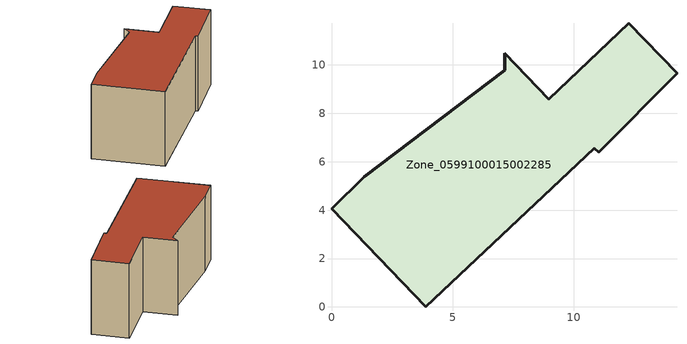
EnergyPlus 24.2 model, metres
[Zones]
Zone_0599100015002285
 floor ground (C_G): 8.98,8.58 12.27,11.73 14.27,9.65 11.04,6.4 10.86,6.57 3.88,0 0,4.06 1.36,5.37 7.15,9.77 7.15,10.49 z0.86
 wall outside (C_F): 11.04,6.4 14.27,9.65 12.27,11.73 8.98,8.58 7.15,10.49 7.15,9.77 1.36,5.37 0,4.06 3.88,0 10.86,6.57 11.04,6.4 z0.86:7
 roof outside (C_R): 7.15,10.49 7.15,9.77 1.36,5.37 0,4.06 3.88,0 10.86,6.57 11.04,6.4 14.27,9.65 12.27,11.73 8.98,8.58 z7
[BUILDING]
Pand.0599100015002285: North Axis=0; Terrain=City; Loads Convergence Tolerance Value=0.04; Temperature Convergence Tolerance Value=0.4; Solar Distribution=FullExterior; Maximum Number of Warmup Days=25; Minimum Number of Warmup Days=1
[Site:Location]
Rotterdam.The.Hague.AP_ZH_NLD Design_Conditions: Latitude=51.96; Longitude=4.45; Time Zone=1; Elevation=-4.5
[SITE:GROUNDTEMPERATURE:BUILDINGSURFACE]
18, 18, 18, 18, 18, 18, 18, 18, 18, 18, 18, 18
[MATERIAL] Thermal Absorptance=0.9; Solar Absorptance=0.7; Visible Absorptance=0.7
Name | Roughness | Thickness | Conductivity | Density | Specific Heat
G.TC.1975-1991 | MediumSmooth | 0.15 | 0.288461 | 540 | 1210
F.TC.1975-1991 | Rough | 0.3 | 0.230769 | 1920 | 840
R.TC.1975-1991 | MediumRough | 0.2 | 0.153846 | 1500 | 1000
[CONSTRUCTION]
C_G: G.TC.1975-1991
C_F: F.TC.1975-1991
C_R: R.TC.1975-1991
[ZONE]
Zone_0599100015002285: Type=1; Multiplier=1; Ceiling Height=Autocalculate; Volume=Autocalculate; Floor Area=autocalculate; Part of Total Floor Area=Yes
[ZONEINFILTRATION:DESIGNFLOWRATE]
Infil_Zone_0599100015002285: Zone or ZoneList or Space or SpaceList=Zone_0599100015002285; Schedule=AlwaysOn; Design Flow Rate Calculation Method=Flow/Area; Flow Rate per Floor Area=0.003; Constant Term Coefficient=1; Temperature Term Coefficient=0; Velocity Term Coefficient=0; Velocity Squared Term Coefficient=0
[HVACTEMPLATE:ZONE:IDEALLOADSAIRSYSTEM]
Zone_0599100015002285: Maximum Heating Supply Air Temperature=50; Minimum Cooling Supply Air Temperature=13; Maximum Heating Supply Air Humidity Ratio=0.0156; Minimum Cooling Supply Air Humidity Ratio=0.0077; Heating Limit=NoLimit; Cooling Limit=NoLimit; Dehumidification Control Type=ConstantSensibleHeatRatio; Cooling Sensible Heat Ratio=0.7; Dehumidification Setpoint=60; Humidification Control Type=None; Humidification Setpoint=30; Outdoor Air Method=None; Outdoor Air Flow Rate per Person=0.00944; Outdoor Air Flow Rate per Zone Floor Area=0; Outdoor Air Flow Rate per Zone=0; Demand Controlled Ventilation Type=None; Outdoor Air Economizer Type=NoEconomizer; Heat Recovery Type=None; Sensible Heat Recovery Effectiveness=0.7; Latent Heat Recovery Effectiveness=0.65
[ZONECONTROL:THERMOSTAT]
ThermostatControl_Zone_0599100015002285: Zone or ZoneList=Zone_0599100015002285; Control Type Schedule=DualSetpointControlType; Control 1=Thermostat_Zone_0599100015002285; Temperature Difference Between Cutout And Setpoint=0
[THERMOSTATSETPOINT:DUALSETPOINT]
Thermostat_Zone_0599100015002285: Heating Setpoint Temperature Schedule=HeatingSetpoint_Zone_0599100015002285; Cooling Setpoint Temperature Schedule=CoolingSetpoint_Zone_0599100015002285
[SCHEDULE:COMPACT]
HeatingSetpoint_Zone_0599100015002285: Through: 12/31, For: AllDays, Until: 24:00, 21
CoolingSetpoint_Zone_0599100015002285: Through: 12/31, For: AllDays, Until: 24:00, 24
DualSetpointControlType: Through: 12/31, For: AllDays, Until: 24:00, 4
AlwaysOn: Through: 12/31, For: AllDays, Until: 24:00, 1
